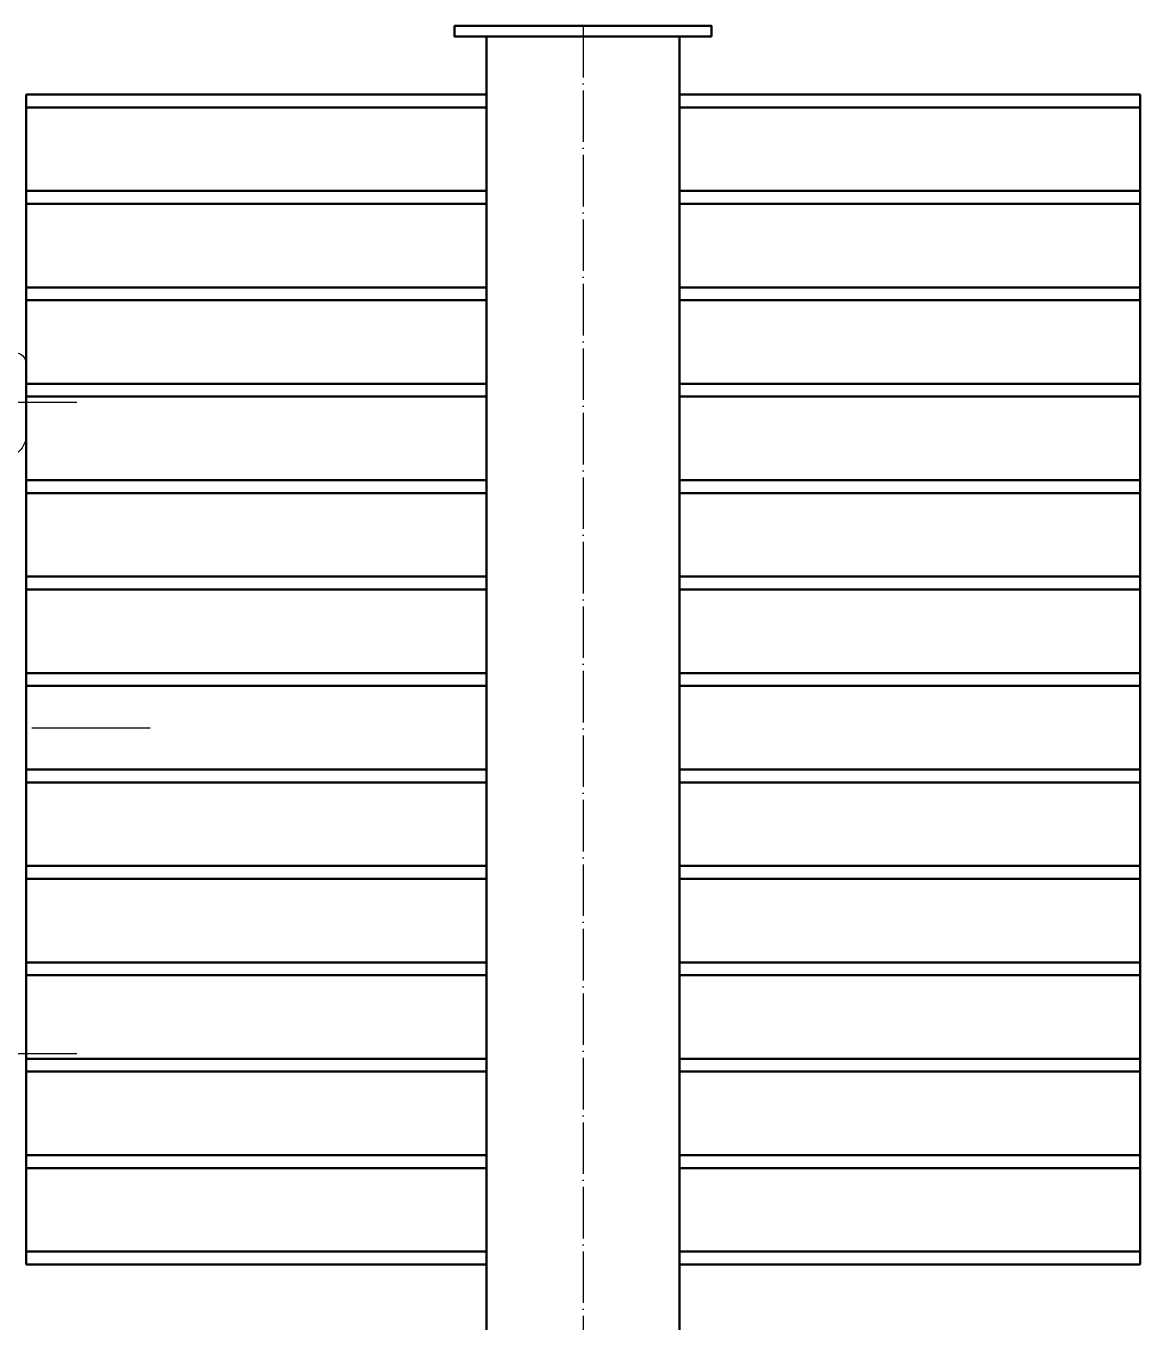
# Model space of a CAD drawing. Header units: millimetres. Extents: x 8981 to 59433, y 5244 to 14154.
# Drawn here: x 10765 to 11285, y 9023 to 9628 of the extents above; entities that cross this region are included whole.
import ezdxf

# ---------------------------------------------------------------- set-up
doc = ezdxf.new("R2010")
doc.units = ezdxf.units.MM
for name, pattern in [('ACAD_ISO04W100', [30, 24, -3, 0, -3]), ('CENTERX2', [101.6, 63.5, -12.7, 12.7, -12.7]), ('DASHED', [19.05, 12.7, -6.35])]:
    doc.linetypes.add(name, pattern=pattern)
for name, color, linetype in [('1', 4, 'Continuous'), ('2虚线层', 6, 'DASHED'), ('3中心线层', 1, 'CENTERX2'), ('6细线层', 4, 'Continuous')]:
    doc.layers.add(name, color=color, linetype=linetype)
doc.layers.add('1实线层', color=7, linetype='Continuous', lineweight=30)

# ---------------------------------------------------------------- blocks, each defined once
blk = doc.blocks.new('G$C9C1AF4BE')
at = {"layer": '1', "lineweight": 50}
for p, q in [((-45, -120), (-45, 0)), ((45, -120), (45, 0)), ((-260, -126), (-260, -120)), ((-260, -120), (-45, -120)), ((-260, -666), (-260, -120)), ((-45, -120), (-45, -693)), ((45, -120), (260, -120)), ((45, -693), (45, -120)), ((260, -120), (260, -126)), ((260, -120), (260, -666)), ((-45, -126), (-260, -126)), ((260, -126), (45, -126)), ((-260, -171), (-260, -165)), ((-260, -165), (-45, -165)), ((45, -165), (260, -165)), ((260, -165), (260, -171)), ((-45, -171), (-260, -171)), ((260, -171), (45, -171)), ((-260, -216), (-260, -210)), ((-260, -210), (-45, -210)), ((45, -210), (260, -210)), ((260, -210), (260, -216)), ((-45, -216), (-260, -216)), ((260, -216), (45, -216)), ((-260, -261), (-260, -255)), ((-260, -255), (-45, -255)), ((45, -255), (260, -255)), ((260, -255), (260, -261)), ((-45, -261), (-260, -261)), ((260, -261), (45, -261)), ((-260, -306), (-260, -300)), ((-260, -300), (-45, -300)), ((45, -300), (260, -300)), ((260, -300), (260, -306)), ((-45, -306), (-260, -306)), ((260, -306), (45, -306)), ((-260, -351), (-260, -345)), ((-260, -345), (-45, -345)), ((45, -345), (260, -345)), ((260, -345), (260, -351)), ((-45, -351), (-260, -351)), ((260, -351), (45, -351)), ((-260, -396), (-260, -390)), ((-260, -390), (-45, -390)), ((45, -390), (260, -390)), ((260, -390), (260, -396)), ((-45, -396), (-260, -396)), ((260, -396), (45, -396)), ((-260, -441), (-260, -435)), ((-260, -435), (-45, -435)), ((45, -435), (260, -435)), ((260, -435), (260, -441)), ((-45, -441), (-260, -441)), ((260, -441), (45, -441)), ((-260, -486), (-260, -480)), ((-260, -480), (-45, -480)), ((45, -480), (260, -480)), ((260, -480), (260, -486)), ((-45, -486), (-260, -486)), ((260, -486), (45, -486)), ((-260, -531), (-260, -525)), ((-260, -525), (-45, -525)), ((45, -525), (260, -525)), ((260, -525), (260, -531)), ((-45, -531), (-260, -531)), ((260, -531), (45, -531)), ((-260, -576), (-260, -570)), ((-260, -570), (-45, -570)), ((45, -570), (260, -570)), ((260, -570), (260, -576)), ((-45, -576), (-260, -576)), ((260, -576), (45, -576)), ((-260, -621), (-260, -615)), ((-260, -615), (-45, -615)), ((45, -615), (260, -615)), ((260, -615), (260, -621)), ((-45, -621), (-260, -621)), ((260, -621), (45, -621)), ((-260, -660), (-45, -660)), ((45, -660), (260, -660)), ((260, -666), (260, -660)), ((-45, -666), (-260, -666)), ((260, -666), (45, -666))]:
    blk.add_line(p, q, dxfattribs=at)
blk.add_lwpolyline([(-60, -693), (-60, -698), (60, -698), (60, -693)], close=True, dxfattribs=at)
at = {"layer": '3中心线层', "linetype": 'ACAD_ISO04W100'}
blk.add_line((0, -698), (0, 0), dxfattribs=at)
blk = doc.blocks.new('G$CE91B29D6')
at = {"layer": '3中心线层'}
for p, q in [((5.86, 152), (-44.3, 152)), ((383.04, 0), (-78.59, 0)), ((5.86, -152), (-44.3, -152))]:
    blk.add_line(p, q, dxfattribs=at)
at = {"layer": '6细线层'}
blk.add_lwpolyline([(-20.62, 169.76), (-20.61, 136.53, 0.414214), (-9.93, 125.87, -0.414214)], format="xyb", dxfattribs=at)
blk.add_arc((-15.28, 169.76), 5.34, 0.02061, 180.02061, dxfattribs=at)

msp = doc.modelspace()

# ---------------------------------------------------------------- block references
at = {"layer": '1实线层', "rotation": 180}
msp.add_blockref('G$C9C1AF4BE', (11025.067, 8930.065), dxfattribs=at)
at = {"layer": '2虚线层', "ltscale": 2, "xscale": -1}
msp.add_blockref('G$CE91B29D6', (10744.454, 9300.565), dxfattribs=at)

doc.saveas('drawing.dxf')
